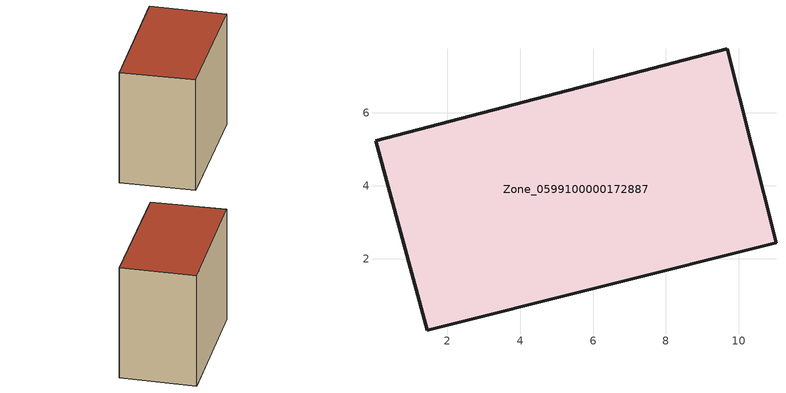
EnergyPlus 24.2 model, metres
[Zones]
Zone_0599100000172887
 floor ground (C_G): 9.68,7.76 11.02,2.44 1.45,0.04 0.03,5.24 z0
 wall outside (C_F): 9.68,7.76 0.03,5.24 1.45,0.04 11.02,2.44 9.68,7.76 z0:8.64
 roof outside (C_R): 11.02,2.44 9.68,7.76 0.03,5.24 1.45,0.04 z8.64
[BUILDING]
Pand.0599100000172887: North Axis=0; Terrain=City; Loads Convergence Tolerance Value=0.04; Temperature Convergence Tolerance Value=0.4; Solar Distribution=FullExterior; Maximum Number of Warmup Days=25; Minimum Number of Warmup Days=1
[Site:Location]
Rotterdam.The.Hague.AP_ZH_NLD Design_Conditions: Latitude=51.96; Longitude=4.45; Time Zone=1; Elevation=-4.5
[SITE:GROUNDTEMPERATURE:BUILDINGSURFACE]
18, 18, 18, 18, 18, 18, 18, 18, 18, 18, 18, 18
[MATERIAL] Thermal Absorptance=0.9; Solar Absorptance=0.7; Visible Absorptance=0.7
Name | Roughness | Thickness | Conductivity | Density | Specific Heat
G.TI.1975-1991 | MediumSmooth | 0.15 | 0.288461 | 540 | 1210
F.TI.1975-1991 | Rough | 0.3 | 0.230769 | 1920 | 840
R.TI.1975-1991 | MediumRough | 0.2 | 0.153846 | 1500 | 1000
[CONSTRUCTION]
C_G: G.TI.1975-1991
C_F: F.TI.1975-1991
C_R: R.TI.1975-1991
[ZONE]
Zone_0599100000172887: Type=1; Multiplier=1; Ceiling Height=Autocalculate; Volume=Autocalculate; Floor Area=autocalculate; Part of Total Floor Area=Yes
[ZONEINFILTRATION:DESIGNFLOWRATE]
Infil_Zone_0599100000172887: Zone or ZoneList or Space or SpaceList=Zone_0599100000172887; Schedule=AlwaysOn; Design Flow Rate Calculation Method=Flow/Area; Flow Rate per Floor Area=0.003; Constant Term Coefficient=1; Temperature Term Coefficient=0; Velocity Term Coefficient=0; Velocity Squared Term Coefficient=0
[HVACTEMPLATE:ZONE:IDEALLOADSAIRSYSTEM]
Zone_0599100000172887: Maximum Heating Supply Air Temperature=50; Minimum Cooling Supply Air Temperature=13; Maximum Heating Supply Air Humidity Ratio=0.0156; Minimum Cooling Supply Air Humidity Ratio=0.0077; Heating Limit=NoLimit; Cooling Limit=NoLimit; Dehumidification Control Type=ConstantSensibleHeatRatio; Cooling Sensible Heat Ratio=0.7; Dehumidification Setpoint=60; Humidification Control Type=None; Humidification Setpoint=30; Outdoor Air Method=None; Outdoor Air Flow Rate per Person=0.00944; Outdoor Air Flow Rate per Zone Floor Area=0; Outdoor Air Flow Rate per Zone=0; Demand Controlled Ventilation Type=None; Outdoor Air Economizer Type=NoEconomizer; Heat Recovery Type=None; Sensible Heat Recovery Effectiveness=0.7; Latent Heat Recovery Effectiveness=0.65
[ZONECONTROL:THERMOSTAT]
ThermostatControl_Zone_0599100000172887: Zone or ZoneList=Zone_0599100000172887; Control Type Schedule=DualSetpointControlType; Control 1=Thermostat_Zone_0599100000172887; Temperature Difference Between Cutout And Setpoint=0
[THERMOSTATSETPOINT:DUALSETPOINT]
Thermostat_Zone_0599100000172887: Heating Setpoint Temperature Schedule=HeatingSetpoint_Zone_0599100000172887; Cooling Setpoint Temperature Schedule=CoolingSetpoint_Zone_0599100000172887
[SCHEDULE:COMPACT]
HeatingSetpoint_Zone_0599100000172887: Through: 12/31, For: AllDays, Until: 24:00, 21
CoolingSetpoint_Zone_0599100000172887: Through: 12/31, For: AllDays, Until: 24:00, 24
DualSetpointControlType: Through: 12/31, For: AllDays, Until: 24:00, 4
AlwaysOn: Through: 12/31, For: AllDays, Until: 24:00, 1
